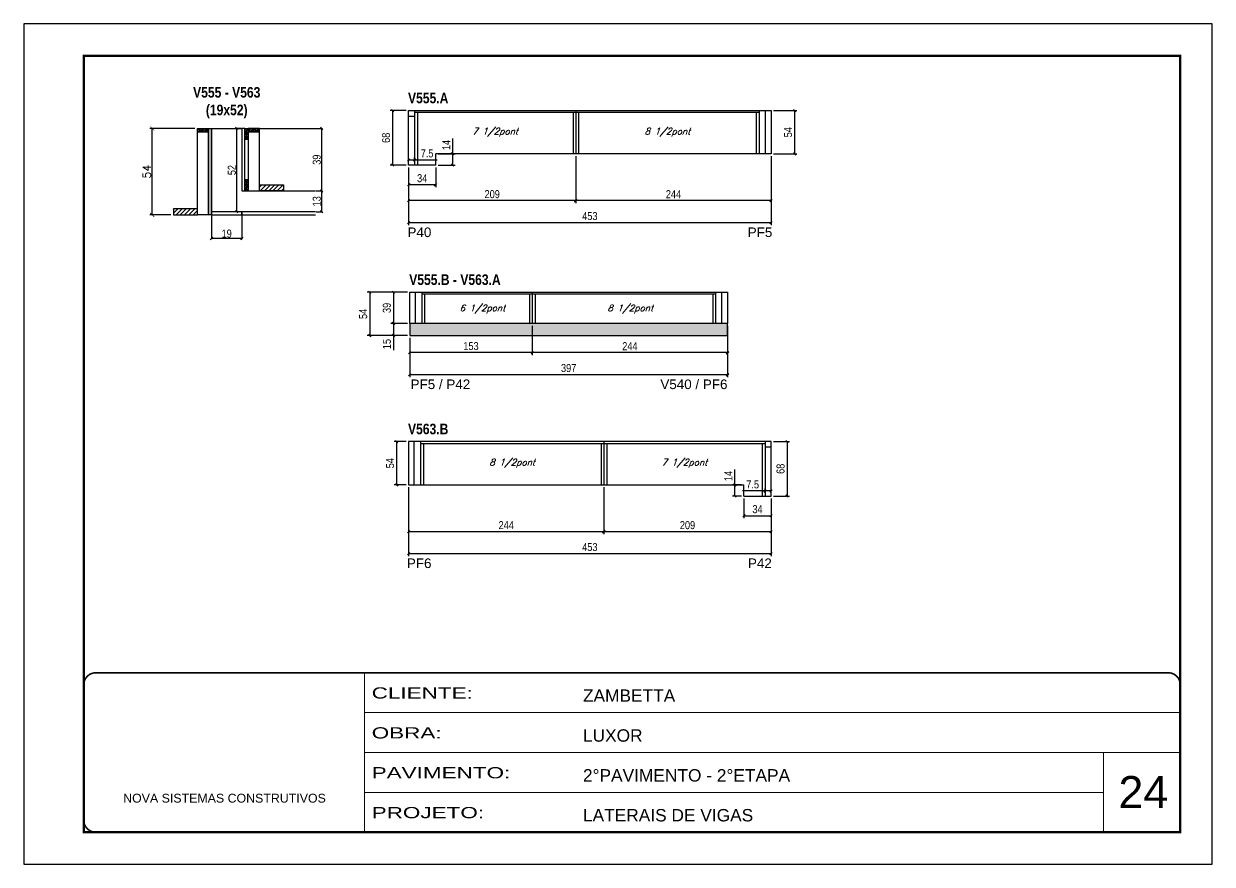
# Model space of a CAD drawing. Extents: x -15895 to 12929, y -2522 to 15173.
# Drawn here: x 8078 to 9563, y 7815 to 8865 of the extents above; entities that cross this region are included whole.
import ezdxf

# ---------------------------------------------------------------- set-up
doc = ezdxf.new("R2010")
doc.units = 0
doc.header["$PDMODE"] = 35
doc.header["$PDSIZE"] = -10
doc.linetypes.add('CONTINUO', pattern=[0])
doc.linetypes.add('DASHED', pattern=[0.75, 0.5, -0.25])
for name, color, linetype in [('5', 5, 'Continuous'), ('COTA', 241, 'Continuous'), ('NOMENCLATURA', 7, 'Continuous'), ('Painéis', 200, 'Continuous'), ('SARR_2.2x10', 60, 'Continuous'), ('SARR_2.2x7', 40, 'Continuous'), ('SARR_3.5x7', 81, 'Continuous'), ('texto', 7, 'Continuous')]:
    doc.layers.add(name, color=color, linetype=linetype)
for name, color, linetype, lineweight in [('CARIMBO', 255, 'Continuous', 9), ('CONCRETO', 251, 'Continuous', 25), ('Folhas', 255, 'Continuous', 9), ('SARRAFO DE PRESSAO', 251, 'DASHED', 9)]:
    doc.layers.add(name, color=color, linetype=linetype, lineweight=lineweight)
doc.layers.add('Laje_Perimetro', color=7, linetype='Continuous', plot=False)
doc.styles.add('ARIAL', font='arial.ttf')
doc.styles.add('COTA TECNICA', font='techl___.ttf', dxfattribs={"height": 10})
doc.styles.add('COTA TECNICA 2X', font='techl___.ttf', dxfattribs={"height": 10})
doc.styles.add('Romans', font='romans.shx')
doc.styles.get("Standard").update_dxf_attribs({"font": 'arial.ttf'})
doc.styles.add('TECNICA', font='techb___.ttf', dxfattribs={"height": 10})
doc.styles.add('Tecnologia', font='')
doc.styles.get('Tecnologia').set_extended_font_data('Forgotten Futurist')
doc.dimstyles.new('Cota Seção (2x)', dxfattribs={"dimtxt": 10, "dimasz": 5, "dimexe": 3, "dimexo": 3, "dimgap": 2, "dimtad": 3, "dimdec": 1, "dimlfac": 0.5, "dimzin": 12, "dimdsep": 46, "dimtxsty": 'Romans', "dimblk": 'ARCHTICK', "dimcen": 0, "dimclrd": 4, "dimclre": 4, "dimclrt": 1, "dimadec": 1, "dimazin": 3, "dimtfac": 1, "dimtdec": 1, "dimtmove": 0, "dimatfit": 3, "dimldrblk": 'OBLIQUE', "dimfxl": 1, "dimtolj": 1, "dimtzin": 12, "dimarcsym": 0})
doc.dimstyles.new('PAINEL', dxfattribs={"dimtxt": 10, "dimasz": 3, "dimexe": 3, "dimexo": 3, "dimgap": 3, "dimtad": 1, "dimdec": 1, "dimzin": 12, "dimdsep": 46, "dimtxsty": 'COTA TECNICA', "dimblk1": 'OBLIQUE', "dimblk2": 'OBLIQUE', "dimsah": 1, "dimcen": 0.9, "dimclrd": 4, "dimclre": 4, "dimclrt": 240, "dimadec": 1, "dimazin": 3, "dimtfac": 1, "dimtdec": 1, "dimtmove": 0, "dimatfit": 3, "dimfxl": 1, "dimtolj": 1, "dimtzin": 12, "dimarcsym": 0})
doc.dimstyles.new('SECAO', dxfattribs={"dimscale": 0.333333, "dimtxt": 5, "dimasz": 9, "dimexe": 3, "dimexo": 3, "dimgap": 3, "dimtad": 1, "dimdec": 1, "dimlfac": 0.5, "dimzin": 12, "dimdsep": 46, "dimtxsty": 'COTA TECNICA 2X', "dimblk1": 'OBLIQUE', "dimblk2": 'OBLIQUE', "dimsah": 1, "dimcen": 0.9, "dimclrd": 4, "dimclre": 4, "dimclrt": 240, "dimadec": 1, "dimazin": 3, "dimtfac": 1, "dimtdec": 1, "dimtmove": 0, "dimatfit": 3, "dimfxl": 1, "dimtolj": 1, "dimtzin": 12, "dimarcsym": 0})

# ---------------------------------------------------------------- blocks, each defined once
blk = doc.blocks.new('9999999999')
at = {"color": 30, "linetype": 'CONTINUO'}
for p, q in [((98564.6, 34230.2), (98564.6, 34429.4)), ((98564.6, 34379.6), (99584, 34379.6)), ((98564.6, 34329.8), (99488, 34329.8)), ((99584, 34329.8), (99488, 34329.8)), ((99488, 34329.8), (99488, 34230.2)), ((98564.6, 34280), (99488, 34280))]:
    blk.add_line(p, q, dxfattribs=at)
at = {"color": 30, "linetype": 'CONTINUO', "const_width": 2}
blk.add_lwpolyline([(99584, 34230.2), (99584, 34414.4, 0.414214), (99569, 34429.4), (98229, 34429.4, 0.414214), (98214, 34414.4), (98214, 34245.2, 0.414214), (98229, 34230.2), (99584, 34230.2)], format="xyb", dxfattribs=at)
at = {"layer": 'Folhas'}
blk.add_lwpolyline([(98139, 34190.2), (99624, 34190.2), (99624, 35240.2), (98139, 35240.2)], close=True, dxfattribs=at)
at = {"layer": 'Folhas', "color": 30, "const_width": 3}
blk.add_lwpolyline([(98214, 34230.2), (99584, 34230.2), (99584, 35200.2), (98214, 35200.2)], close=True, dxfattribs=at)
at = {"color": 7, "linetype": 'Continuous', "ltscale": 5, "style": 'ARIAL'}
for s, height, p in [('ZAMBETTA', 15.48, (98837.7, 34393.1)), ('LUXOR', 15.48, (98837.7, 34343.3)), ('2°PAVIMENTO - 2°ETAPA', 15.483, (98837.7, 34293.5)), ('NOVA SISTEMAS CONSTRUTIVOS', 11.059, (98263.2, 34267.2)), ('LATERAIS DE VIGAS', 15.483, (98837.7, 34243.7))]:
    blk.add_text(s, height=height, dxfattribs=at).set_placement(p)
at = {"layer": 'Folhas', "color": 7, "style": 'Tecnologia', "width": 1.5}
for s, p in [('CLIENTE:', (98573.7, 34397.2)), ('OBRA:', (98573.7, 34347.3)), ('PAVIMENTO:', (98573.7, 34297.5)), ('PROJETO:', (98573.7, 34247.7))]:
    blk.add_text(s, height=14, dxfattribs=at).set_placement(p)
blk = doc.blocks.new('_Oblique')
at = {"color": 0, "linetype": 'ByBlock', "lineweight": -2}
blk.add_line((-0.5, -0.5), (0.5, 0.5), dxfattribs=at)
blk = doc.blocks.new('*D1185')
at = {"layer": 'COTA', "color": 4, "lineweight": -2, "transparency": 16777216}
for p, q in [((8312.4, 8625.2), (8312.4, 8595.7)), ((8350.4, 8625.2), (8350.4, 8595.7)), ((8350.4, 8596.7), (8312.4, 8596.7))]:
    blk.add_line(p, q, dxfattribs=at)
at = {"layer": 'Defpoints', "color": 0, "transparency": 16777216}
for p in [(8312.4, 8626.2), (8350.4, 8626.2), (8312.4, 8596.7)]:
    blk.add_point(p, dxfattribs=at)
at = {"layer": 'COTA', "color": 4, "lineweight": -2, "transparency": 16777216, "xscale": 3, "yscale": 3, "zscale": 3, "rotation": 180}
blk.add_blockref('_Oblique', (8312.4, 8596.7), dxfattribs=at)
at = {"layer": 'COTA', "color": 4, "lineweight": -2, "transparency": 16777216, "xscale": 3, "yscale": 3, "zscale": 3}
blk.add_blockref('_Oblique', (8350.4, 8596.7), dxfattribs=at)
at = {"layer": 'COTA', "color": 240, "transparency": 16777216, "insert": (8331.4, 8602.8), "char_height": 10, "attachment_point": 5, "style": 'COTA TECNICA 2X'}
blk.add_mtext('\\A1;19', dxfattribs=at)
blk = doc.blocks.new('*D1186')
at = {"layer": 'COTA', "color": 4, "lineweight": -2, "transparency": 16777216}
for p, q in [((8349.4, 8734.2), (8343, 8734.2)), ((8344, 8630.2), (8344, 8734.2)), ((8349.4, 8630.2), (8343, 8630.2))]:
    blk.add_line(p, q, dxfattribs=at)
at = {"layer": 'Defpoints', "color": 0, "transparency": 16777216}
for p in [(8344, 8734.2), (8350.4, 8734.2), (8350.4, 8630.2)]:
    blk.add_point(p, dxfattribs=at)
at = {"layer": 'COTA', "color": 4, "lineweight": -2, "transparency": 16777216, "xscale": 3, "yscale": 3, "zscale": 3}
for p, rotation in [((8344, 8734.2), 90), ((8344, 8630.2), 270)]:
    blk.add_blockref('_Oblique', p, dxfattribs=dict(at, rotation=rotation))
at = {"layer": 'COTA', "color": 240, "transparency": 16777216, "insert": (8337.9, 8682.2), "char_height": 10, "attachment_point": 5, "rotation": 90, "style": 'COTA TECNICA 2X'}
blk.add_mtext('\\A1;52', dxfattribs=at)
blk = doc.blocks.new('*D1183')
at = {"layer": 'COTA', "color": 4, "lineweight": -2, "transparency": 16777216}
for p, q in [((8443.4, 8656.2), (8451.2, 8656.2)), ((8450.2, 8630.2), (8450.2, 8656.2)), ((8443.4, 8630.2), (8451.2, 8630.2))]:
    blk.add_line(p, q, dxfattribs=at)
at = {"layer": 'Defpoints', "color": 0, "transparency": 16777216}
for p in [(8442.4, 8656.2), (8450.2, 8656.2), (8442.4, 8630.2)]:
    blk.add_point(p, dxfattribs=at)
at = {"layer": 'COTA', "color": 4, "lineweight": -2, "transparency": 16777216, "xscale": 3, "yscale": 3, "zscale": 3}
for p, rotation in [((8450.2, 8656.2), 90), ((8450.2, 8630.2), 270)]:
    blk.add_blockref('_Oblique', p, dxfattribs=dict(at, rotation=rotation))
at = {"layer": 'COTA', "color": 240, "transparency": 16777216, "insert": (8444, 8643.2), "char_height": 10, "attachment_point": 5, "rotation": 90, "style": 'COTA TECNICA 2X'}
blk.add_mtext('\\A1;13', dxfattribs=at)
blk = doc.blocks.new('*D1184')
at = {"layer": 'COTA', "color": 4, "lineweight": -2, "transparency": 16777216}
for p, q in [((8369, 8734.2), (8451.2, 8734.2)), ((8450.2, 8656.2), (8450.2, 8734.2)), ((8443.4, 8656.2), (8451.2, 8656.2))]:
    blk.add_line(p, q, dxfattribs=at)
at = {"layer": 'Defpoints', "color": 0, "transparency": 16777216}
for p in [(8368, 8734.2), (8450.2, 8734.2), (8442.4, 8656.2)]:
    blk.add_point(p, dxfattribs=at)
at = {"layer": 'COTA', "color": 4, "lineweight": -2, "transparency": 16777216, "xscale": 3, "yscale": 3, "zscale": 3}
for p, rotation in [((8450.2, 8734.2), 90), ((8450.2, 8656.2), 270)]:
    blk.add_blockref('_Oblique', p, dxfattribs=dict(at, rotation=rotation))
at = {"layer": 'COTA', "color": 240, "transparency": 16777216, "insert": (8444, 8695.2), "char_height": 10, "attachment_point": 5, "rotation": 90, "style": 'COTA TECNICA 2X'}
blk.add_mtext('\\A1;39', dxfattribs=at)
blk = doc.blocks.new('_ArchTick')
at = {"color": 0, "linetype": 'ByBlock', "const_width": 0.15}
blk.add_lwpolyline([(-0.5, -0.5), (0.5, 0.5)], dxfattribs=at)
blk = doc.blocks.new('*D1187')
at = {"layer": 'COTA', "color": 4, "lineweight": -2, "transparency": 16777216}
for p, q in [((8291.8, 8734.2), (8235.5, 8734.2)), ((8238.5, 8626.2), (8238.5, 8734.2)), ((8261.8, 8626.2), (8235.5, 8626.2))]:
    blk.add_line(p, q, dxfattribs=at)
at = {"layer": 'Defpoints', "color": 0, "transparency": 16777216}
for p in [(8238.5, 8734.2), (8294.8, 8734.2), (8264.8, 8626.2)]:
    blk.add_point(p, dxfattribs=at)
at = {"layer": 'COTA', "color": 4, "lineweight": -2, "transparency": 16777216, "xscale": 5, "yscale": 5, "zscale": 5}
for p, rotation in [((8238.5, 8734.2), 90), ((8238.5, 8626.2), 270)]:
    blk.add_blockref('_ArchTick', p, dxfattribs=dict(at, rotation=rotation))
at = {"layer": 'COTA', "color": 1, "transparency": 16777216, "insert": (8231.5, 8680.2), "char_height": 10, "attachment_point": 5, "rotation": 90, "style": 'Romans'}
blk.add_mtext('\\A1;54', dxfattribs=at)
blk = doc.blocks.new('*D1189')
at = {"layer": 'COTA', "color": 4, "lineweight": -2, "transparency": 16777216}
for p, q in [((9011.7, 8699.5), (9011.7, 8613.5)), ((8558.7, 8685.5), (8558.7, 8613.5)), ((9011.7, 8616.5), (8558.7, 8616.5))]:
    blk.add_line(p, q, dxfattribs=at)
at = {"layer": 'Defpoints', "color": 0, "transparency": 16777216}
for p in [(9011.7, 8702.5), (8558.7, 8688.5), (8558.7, 8616.5)]:
    blk.add_point(p, dxfattribs=at)
at = {"layer": 'COTA', "color": 4, "lineweight": -2, "transparency": 16777216, "xscale": 3, "yscale": 3, "zscale": 3, "rotation": 180}
blk.add_blockref('_Oblique', (8558.7, 8616.5), dxfattribs=at)
at = {"layer": 'COTA', "color": 4, "lineweight": -2, "transparency": 16777216, "xscale": 3, "yscale": 3, "zscale": 3}
blk.add_blockref('_Oblique', (9011.7, 8616.5), dxfattribs=at)
at = {"layer": 'COTA', "color": 240, "transparency": 16777216, "insert": (8785.2, 8624.7), "char_height": 10, "attachment_point": 5, "style": 'COTA TECNICA'}
blk.add_mtext('\\A1;453', dxfattribs=at)
blk = doc.blocks.new('*D1190')
at = {"layer": 'COTA', "color": 4, "lineweight": -2, "transparency": 16777216}
for p, q in [((8767.7, 8699.5), (8767.7, 8641)), ((9011.7, 8699.5), (9011.7, 8641)), ((9011.7, 8644), (8767.7, 8644))]:
    blk.add_line(p, q, dxfattribs=at)
at = {"layer": 'Defpoints', "color": 0, "transparency": 16777216}
for p in [(8767.7, 8702.5), (9011.7, 8702.5), (8767.7, 8644)]:
    blk.add_point(p, dxfattribs=at)
at = {"layer": 'COTA', "color": 4, "lineweight": -2, "transparency": 16777216, "xscale": 3, "yscale": 3, "zscale": 3, "rotation": 180}
blk.add_blockref('_Oblique', (8767.7, 8644), dxfattribs=at)
at = {"layer": 'COTA', "color": 4, "lineweight": -2, "transparency": 16777216, "xscale": 3, "yscale": 3, "zscale": 3}
blk.add_blockref('_Oblique', (9011.7, 8644), dxfattribs=at)
at = {"layer": 'COTA', "color": 240, "transparency": 16777216, "insert": (8889.7, 8652.1), "char_height": 10, "attachment_point": 5, "style": 'COTA TECNICA'}
blk.add_mtext('\\A1;244', dxfattribs=at)
blk = doc.blocks.new('*D1191')
at = {"layer": 'COTA', "color": 4, "lineweight": -2, "transparency": 16777216}
for p, q in [((8767.7, 8699.5), (8767.7, 8641)), ((8558.7, 8685.5), (8558.7, 8641)), ((8767.7, 8644), (8558.7, 8644))]:
    blk.add_line(p, q, dxfattribs=at)
at = {"layer": 'Defpoints', "color": 0, "transparency": 16777216}
for p in [(8767.7, 8702.5), (8558.7, 8688.5), (8558.7, 8644)]:
    blk.add_point(p, dxfattribs=at)
at = {"layer": 'COTA', "color": 4, "lineweight": -2, "transparency": 16777216, "xscale": 3, "yscale": 3, "zscale": 3, "rotation": 180}
blk.add_blockref('_Oblique', (8558.7, 8644), dxfattribs=at)
at = {"layer": 'COTA', "color": 4, "lineweight": -2, "transparency": 16777216, "xscale": 3, "yscale": 3, "zscale": 3}
blk.add_blockref('_Oblique', (8767.7, 8644), dxfattribs=at)
at = {"layer": 'COTA', "color": 240, "transparency": 16777216, "insert": (8663.2, 8652.1), "char_height": 10, "attachment_point": 5, "style": 'COTA TECNICA'}
blk.add_mtext('\\A1;209', dxfattribs=at)
blk = doc.blocks.new('*D1188')
at = {"layer": 'COTA', "color": 4, "lineweight": -2, "transparency": 16777216}
for p, q in [((8558.7, 8693.1), (8558.7, 8697.9)), ((8558.7, 8694.9), (8566.2, 8694.9)), ((8566.2, 8693.1), (8566.2, 8697.9)), ((8566.2, 8694.9), (8594.4, 8694.9))]:
    blk.add_line(p, q, dxfattribs=at)
at = {"layer": 'Defpoints', "color": 0, "transparency": 16777216}
for p in [(8558.7, 8690.1), (8566.2, 8694.9), (8566.2, 8690.1)]:
    blk.add_point(p, dxfattribs=at)
at = {"layer": 'COTA', "color": 4, "lineweight": -2, "transparency": 16777216, "xscale": 3, "yscale": 3, "zscale": 3, "rotation": 180}
blk.add_blockref('_Oblique', (8558.7, 8694.9), dxfattribs=at)
at = {"layer": 'COTA', "color": 4, "lineweight": -2, "transparency": 16777216, "xscale": 3, "yscale": 3, "zscale": 3}
blk.add_blockref('_Oblique', (8566.2, 8694.9), dxfattribs=at)
at = {"layer": 'COTA', "color": 240, "transparency": 16777216, "insert": (8581.8, 8703), "char_height": 10, "attachment_point": 5, "style": 'COTA TECNICA'}
blk.add_mtext('\\A1;7.5', dxfattribs=at)
blk = doc.blocks.new('*D1192')
at = {"layer": 'COTA', "color": 4, "lineweight": -2, "transparency": 16777216}
for p, q in [((8555.7, 8756.5), (8535.8, 8756.5)), ((8538.8, 8756.5), (8538.8, 8688.5)), ((8555.7, 8688.5), (8535.8, 8688.5))]:
    blk.add_line(p, q, dxfattribs=at)
at = {"layer": 'Defpoints', "color": 0, "transparency": 16777216}
for p in [(8558.7, 8756.5), (8538.8, 8688.5), (8558.7, 8688.5)]:
    blk.add_point(p, dxfattribs=at)
at = {"layer": 'COTA', "color": 4, "lineweight": -2, "transparency": 16777216, "xscale": 3, "yscale": 3, "zscale": 3}
for p, rotation in [((8538.8, 8756.5), 90), ((8538.8, 8688.5), 270)]:
    blk.add_blockref('_Oblique', p, dxfattribs=dict(at, rotation=rotation))
at = {"layer": 'COTA', "color": 240, "transparency": 16777216, "insert": (8530.6, 8722.5), "char_height": 10, "attachment_point": 5, "rotation": 90, "style": 'COTA TECNICA'}
blk.add_mtext('\\A1;68', dxfattribs=at)
blk = doc.blocks.new('*D1193')
at = {"layer": 'COTA', "color": 4, "lineweight": -2, "transparency": 16777216}
for p, q in [((8558.7, 8685.5), (8558.7, 8660.8)), ((8592.7, 8685.5), (8592.7, 8660.8)), ((8592.7, 8663.8), (8558.7, 8663.8))]:
    blk.add_line(p, q, dxfattribs=at)
at = {"layer": 'Defpoints', "color": 0, "transparency": 16777216}
for p in [(8558.7, 8688.5), (8592.7, 8688.5), (8558.7, 8663.8)]:
    blk.add_point(p, dxfattribs=at)
at = {"layer": 'COTA', "color": 4, "lineweight": -2, "transparency": 16777216, "xscale": 3, "yscale": 3, "zscale": 3, "rotation": 180}
blk.add_blockref('_Oblique', (8558.7, 8663.8), dxfattribs=at)
at = {"layer": 'COTA', "color": 4, "lineweight": -2, "transparency": 16777216, "xscale": 3, "yscale": 3, "zscale": 3}
blk.add_blockref('_Oblique', (8592.7, 8663.8), dxfattribs=at)
at = {"layer": 'COTA', "color": 240, "transparency": 16777216, "insert": (8575.7, 8672), "char_height": 10, "attachment_point": 5, "style": 'COTA TECNICA'}
blk.add_mtext('\\A1;34', dxfattribs=at)
blk = doc.blocks.new('*D1194')
at = {"layer": 'COTA', "color": 4, "lineweight": -2, "transparency": 16777216}
for p, q in [((8957.2, 8487.5), (8957.2, 8423.6)), ((8560.2, 8472.5), (8560.2, 8423.6)), ((8957.2, 8426.6), (8560.2, 8426.6))]:
    blk.add_line(p, q, dxfattribs=at)
at = {"layer": 'Defpoints', "color": 0, "transparency": 16777216}
for p in [(8957.2, 8490.5), (8560.2, 8475.5), (8560.2, 8426.6)]:
    blk.add_point(p, dxfattribs=at)
at = {"layer": 'COTA', "color": 4, "lineweight": -2, "transparency": 16777216, "xscale": 3, "yscale": 3, "zscale": 3, "rotation": 180}
blk.add_blockref('_Oblique', (8560.2, 8426.6), dxfattribs=at)
at = {"layer": 'COTA', "color": 4, "lineweight": -2, "transparency": 16777216, "xscale": 3, "yscale": 3, "zscale": 3}
blk.add_blockref('_Oblique', (8957.2, 8426.6), dxfattribs=at)
at = {"layer": 'COTA', "color": 240, "transparency": 16777216, "insert": (8758.7, 8434.8), "char_height": 10, "attachment_point": 5, "style": 'COTA TECNICA'}
blk.add_mtext('\\A1;397', dxfattribs=at)
blk = doc.blocks.new('*D1195')
at = {"layer": 'COTA', "color": 4, "lineweight": -2, "transparency": 16777216}
for p, q in [((8713.2, 8487.5), (8713.2, 8451.1)), ((8957.2, 8487.5), (8957.2, 8451.1)), ((8957.2, 8454.1), (8713.2, 8454.1))]:
    blk.add_line(p, q, dxfattribs=at)
at = {"layer": 'Defpoints', "color": 0, "transparency": 16777216}
for p in [(8713.2, 8490.5), (8957.2, 8490.5), (8713.2, 8454.1)]:
    blk.add_point(p, dxfattribs=at)
at = {"layer": 'COTA', "color": 4, "lineweight": -2, "transparency": 16777216, "xscale": 3, "yscale": 3, "zscale": 3, "rotation": 180}
blk.add_blockref('_Oblique', (8713.2, 8454.1), dxfattribs=at)
at = {"layer": 'COTA', "color": 4, "lineweight": -2, "transparency": 16777216, "xscale": 3, "yscale": 3, "zscale": 3}
blk.add_blockref('_Oblique', (8957.2, 8454.1), dxfattribs=at)
at = {"layer": 'COTA', "color": 240, "transparency": 16777216, "insert": (8835.2, 8462.2), "char_height": 10, "attachment_point": 5, "style": 'COTA TECNICA'}
blk.add_mtext('\\A1;244', dxfattribs=at)
blk = doc.blocks.new('*D1196')
at = {"layer": 'COTA', "color": 4, "lineweight": -2, "transparency": 16777216}
for p, q in [((8713.2, 8487.5), (8713.2, 8451.1)), ((8560.2, 8472.5), (8560.2, 8451.1)), ((8713.2, 8454.1), (8560.2, 8454.1))]:
    blk.add_line(p, q, dxfattribs=at)
at = {"layer": 'Defpoints', "color": 0, "transparency": 16777216}
for p in [(8713.2, 8490.5), (8560.2, 8475.5), (8560.2, 8454.1)]:
    blk.add_point(p, dxfattribs=at)
at = {"layer": 'COTA', "color": 4, "lineweight": -2, "transparency": 16777216, "xscale": 3, "yscale": 3, "zscale": 3, "rotation": 180}
blk.add_blockref('_Oblique', (8560.2, 8454.1), dxfattribs=at)
at = {"layer": 'COTA', "color": 4, "lineweight": -2, "transparency": 16777216, "xscale": 3, "yscale": 3, "zscale": 3}
blk.add_blockref('_Oblique', (8713.2, 8454.1), dxfattribs=at)
at = {"layer": 'COTA', "color": 240, "transparency": 16777216, "insert": (8636.7, 8462.3), "char_height": 10, "attachment_point": 5, "style": 'COTA TECNICA'}
blk.add_mtext('\\A1;153', dxfattribs=at)
blk = doc.blocks.new('*D1197')
at = {"layer": 'COTA', "color": 4, "lineweight": -2, "transparency": 16777216}
for p, q in [((8557.2, 8529.5), (8536.7, 8529.5)), ((8539.7, 8529.5), (8539.7, 8490.5)), ((8557.2, 8490.5), (8536.7, 8490.5))]:
    blk.add_line(p, q, dxfattribs=at)
at = {"layer": 'Defpoints', "color": 0, "transparency": 16777216}
for p in [(8560.2, 8529.5), (8539.7, 8490.5), (8560.2, 8490.5)]:
    blk.add_point(p, dxfattribs=at)
at = {"layer": 'COTA', "color": 4, "lineweight": -2, "transparency": 16777216, "xscale": 3, "yscale": 3, "zscale": 3}
for p, rotation in [((8539.7, 8529.5), 90), ((8539.7, 8490.5), 270)]:
    blk.add_blockref('_Oblique', p, dxfattribs=dict(at, rotation=rotation))
at = {"layer": 'COTA', "color": 240, "transparency": 16777216, "insert": (8531.5, 8510), "char_height": 10, "attachment_point": 5, "rotation": 90, "style": 'COTA TECNICA'}
blk.add_mtext('\\A1;39', dxfattribs=at)
blk = doc.blocks.new('*D1198')
at = {"layer": 'COTA', "color": 4, "lineweight": -2, "transparency": 16777216}
for p, q in [((8557.2, 8490.5), (8536.7, 8490.5)), ((8539.7, 8490.5), (8539.7, 8475.5)), ((8557.2, 8475.5), (8536.7, 8475.5)), ((8539.7, 8475.5), (8539.7, 8457.1))]:
    blk.add_line(p, q, dxfattribs=at)
at = {"layer": 'Defpoints', "color": 0, "transparency": 16777216}
for p in [(8560.2, 8490.5), (8539.7, 8475.5), (8560.2, 8475.5)]:
    blk.add_point(p, dxfattribs=at)
at = {"layer": 'COTA', "color": 4, "lineweight": -2, "transparency": 16777216, "xscale": 3, "yscale": 3, "zscale": 3}
for p, rotation in [((8539.7, 8490.5), 90), ((8539.7, 8475.5), 270)]:
    blk.add_blockref('_Oblique', p, dxfattribs=dict(at, rotation=rotation))
at = {"layer": 'COTA', "color": 240, "transparency": 16777216, "insert": (8531.6, 8464.8), "char_height": 10, "attachment_point": 5, "rotation": 90, "style": 'COTA TECNICA'}
blk.add_mtext('\\A1;15', dxfattribs=at)
blk = doc.blocks.new('*D1199')
at = {"layer": 'COTA', "color": 4, "lineweight": -2, "transparency": 16777216}
for p, q in [((8557.2, 8529.5), (8507.1, 8529.5)), ((8510.1, 8529.5), (8510.1, 8475.5)), ((8554.2, 8475.5), (8507.1, 8475.5))]:
    blk.add_line(p, q, dxfattribs=at)
at = {"layer": 'Defpoints', "color": 0, "transparency": 16777216}
for p in [(8560.2, 8529.5), (8510.1, 8475.5), (8557.2, 8475.5)]:
    blk.add_point(p, dxfattribs=at)
at = {"layer": 'COTA', "color": 4, "lineweight": -2, "transparency": 16777216, "xscale": 3, "yscale": 3, "zscale": 3}
for p, rotation in [((8510.1, 8529.5), 90), ((8510.1, 8475.5), 270)]:
    blk.add_blockref('_Oblique', p, dxfattribs=dict(at, rotation=rotation))
at = {"layer": 'COTA', "color": 240, "transparency": 16777216, "insert": (8502, 8502.5), "char_height": 10, "attachment_point": 5, "rotation": 90, "style": 'COTA TECNICA'}
blk.add_mtext('\\A1;54', dxfattribs=at)
blk = doc.blocks.new('*D1203')
at = {"layer": 'COTA', "color": 4, "lineweight": -2, "transparency": 16777216}
for p, q in [((8558.7, 8286), (8558.7, 8200)), ((9011.7, 8272), (9011.7, 8200)), ((8558.7, 8203), (9011.7, 8203))]:
    blk.add_line(p, q, dxfattribs=at)
at = {"layer": 'Defpoints', "color": 0, "transparency": 16777216}
for p in [(8558.7, 8289), (9011.7, 8275), (9011.7, 8203)]:
    blk.add_point(p, dxfattribs=at)
at = {"layer": 'COTA', "color": 4, "lineweight": -2, "transparency": 16777216, "xscale": 3, "yscale": 3, "zscale": 3, "rotation": 180}
blk.add_blockref('_Oblique', (8558.7, 8203), dxfattribs=at)
at = {"layer": 'COTA', "color": 4, "lineweight": -2, "transparency": 16777216, "xscale": 3, "yscale": 3, "zscale": 3}
blk.add_blockref('_Oblique', (9011.7, 8203), dxfattribs=at)
at = {"layer": 'COTA', "color": 240, "transparency": 16777216, "insert": (8785.2, 8211.2), "char_height": 10, "attachment_point": 5, "style": 'COTA TECNICA'}
blk.add_mtext('\\A1;453', dxfattribs=at)
blk = doc.blocks.new('*D1204')
at = {"layer": 'COTA', "color": 4, "lineweight": -2, "transparency": 16777216}
for p, q in [((8558.7, 8286), (8558.7, 8227.5)), ((8802.7, 8286), (8802.7, 8227.5)), ((8558.7, 8230.5), (8802.7, 8230.5))]:
    blk.add_line(p, q, dxfattribs=at)
at = {"layer": 'Defpoints', "color": 0, "transparency": 16777216}
for p in [(8558.7, 8289), (8802.7, 8289), (8802.7, 8230.5)]:
    blk.add_point(p, dxfattribs=at)
at = {"layer": 'COTA', "color": 4, "lineweight": -2, "transparency": 16777216, "xscale": 3, "yscale": 3, "zscale": 3, "rotation": 180}
blk.add_blockref('_Oblique', (8558.7, 8230.5), dxfattribs=at)
at = {"layer": 'COTA', "color": 4, "lineweight": -2, "transparency": 16777216, "xscale": 3, "yscale": 3, "zscale": 3}
blk.add_blockref('_Oblique', (8802.7, 8230.5), dxfattribs=at)
at = {"layer": 'COTA', "color": 240, "transparency": 16777216, "insert": (8680.7, 8238.6), "char_height": 10, "attachment_point": 5, "style": 'COTA TECNICA'}
blk.add_mtext('\\A1;244', dxfattribs=at)
blk = doc.blocks.new('*D1205')
at = {"layer": 'COTA', "color": 4, "lineweight": -2, "transparency": 16777216}
for p, q in [((8802.7, 8286), (8802.7, 8227.5)), ((9011.7, 8272), (9011.7, 8227.5)), ((8802.7, 8230.5), (9011.7, 8230.5))]:
    blk.add_line(p, q, dxfattribs=at)
at = {"layer": 'Defpoints', "color": 0, "transparency": 16777216}
for p in [(8802.7, 8289), (9011.7, 8275), (9011.7, 8230.5)]:
    blk.add_point(p, dxfattribs=at)
at = {"layer": 'COTA', "color": 4, "lineweight": -2, "transparency": 16777216, "xscale": 3, "yscale": 3, "zscale": 3, "rotation": 180}
blk.add_blockref('_Oblique', (8802.7, 8230.5), dxfattribs=at)
at = {"layer": 'COTA', "color": 4, "lineweight": -2, "transparency": 16777216, "xscale": 3, "yscale": 3, "zscale": 3}
blk.add_blockref('_Oblique', (9011.7, 8230.5), dxfattribs=at)
at = {"layer": 'COTA', "color": 240, "transparency": 16777216, "insert": (8907.2, 8238.6), "char_height": 10, "attachment_point": 5, "style": 'COTA TECNICA'}
blk.add_mtext('\\A1;209', dxfattribs=at)
blk = doc.blocks.new('*D1200')
at = {"layer": 'COTA', "color": 4, "lineweight": -2, "transparency": 16777216}
for p, q in [((9004.2, 8281.4), (8976.1, 8281.4)), ((9004.2, 8279.6), (9004.2, 8284.4)), ((9011.7, 8281.4), (9004.2, 8281.4)), ((9011.7, 8279.6), (9011.7, 8284.4))]:
    blk.add_line(p, q, dxfattribs=at)
at = {"layer": 'Defpoints', "color": 0, "transparency": 16777216}
for p in [(9004.2, 8281.4), (9004.2, 8276.6), (9011.7, 8276.6)]:
    blk.add_point(p, dxfattribs=at)
at = {"layer": 'COTA', "color": 4, "lineweight": -2, "transparency": 16777216, "xscale": 3, "yscale": 3, "zscale": 3, "rotation": 180}
blk.add_blockref('_Oblique', (9004.2, 8281.4), dxfattribs=at)
at = {"layer": 'COTA', "color": 4, "lineweight": -2, "transparency": 16777216, "xscale": 3, "yscale": 3, "zscale": 3}
blk.add_blockref('_Oblique', (9011.7, 8281.4), dxfattribs=at)
at = {"layer": 'COTA', "color": 240, "transparency": 16777216, "insert": (8988.6, 8289.5), "char_height": 10, "attachment_point": 5, "style": 'COTA TECNICA'}
blk.add_mtext('\\A1;7.5', dxfattribs=at)
blk = doc.blocks.new('*D1202')
at = {"layer": 'COTA', "color": 4, "lineweight": -2, "transparency": 16777216}
for p, q in [((9014.7, 8343), (9034.7, 8343)), ((9031.7, 8343), (9031.7, 8275)), ((9014.7, 8275), (9034.7, 8275))]:
    blk.add_line(p, q, dxfattribs=at)
at = {"layer": 'Defpoints', "color": 0, "transparency": 16777216}
for p in [(9011.7, 8343), (9011.7, 8275), (9031.7, 8275)]:
    blk.add_point(p, dxfattribs=at)
at = {"layer": 'COTA', "color": 4, "lineweight": -2, "transparency": 16777216, "xscale": 3, "yscale": 3, "zscale": 3}
for p, rotation in [((9031.7, 8343), 90), ((9031.7, 8275), 270)]:
    blk.add_blockref('_Oblique', p, dxfattribs=dict(at, rotation=rotation))
at = {"layer": 'COTA', "color": 240, "transparency": 16777216, "insert": (9023.5, 8309), "char_height": 10, "attachment_point": 5, "rotation": 90, "style": 'COTA TECNICA'}
blk.add_mtext('\\A1;68', dxfattribs=at)
blk = doc.blocks.new('*D1201')
at = {"layer": 'COTA', "color": 4, "lineweight": -2, "transparency": 16777216}
for p, q in [((8977.7, 8272), (8977.7, 8247.3)), ((9011.7, 8272), (9011.7, 8247.3)), ((8977.7, 8250.3), (9011.7, 8250.3))]:
    blk.add_line(p, q, dxfattribs=at)
at = {"layer": 'Defpoints', "color": 0, "transparency": 16777216}
for p in [(8977.7, 8275), (9011.7, 8275), (9011.7, 8250.3)]:
    blk.add_point(p, dxfattribs=at)
at = {"layer": 'COTA', "color": 4, "lineweight": -2, "transparency": 16777216, "xscale": 3, "yscale": 3, "zscale": 3, "rotation": 180}
blk.add_blockref('_Oblique', (8977.7, 8250.3), dxfattribs=at)
at = {"layer": 'COTA', "color": 4, "lineweight": -2, "transparency": 16777216, "xscale": 3, "yscale": 3, "zscale": 3}
blk.add_blockref('_Oblique', (9011.7, 8250.3), dxfattribs=at)
at = {"layer": 'COTA', "color": 240, "transparency": 16777216, "insert": (8994.7, 8258.5), "char_height": 10, "attachment_point": 5, "style": 'COTA TECNICA'}
blk.add_mtext('\\A1;34', dxfattribs=at)
blk = doc.blocks.new('*D1206')
at = {"layer": 'COTA', "color": 4, "lineweight": -2, "transparency": 16777216}
for p, q in [((9014.7, 8756.5), (9044, 8756.5)), ((9041, 8756.5), (9041, 8702.5)), ((9014.7, 8702.5), (9044, 8702.5))]:
    blk.add_line(p, q, dxfattribs=at)
at = {"layer": 'Defpoints', "color": 0, "transparency": 16777216}
for p in [(9011.7, 8756.5), (9011.7, 8702.5), (9041, 8702.5)]:
    blk.add_point(p, dxfattribs=at)
at = {"layer": 'COTA', "color": 4, "lineweight": -2, "transparency": 16777216, "xscale": 3, "yscale": 3, "zscale": 3}
for p, rotation in [((9041, 8756.5), 90), ((9041, 8702.5), 270)]:
    blk.add_blockref('_Oblique', p, dxfattribs=dict(at, rotation=rotation))
at = {"layer": 'COTA', "color": 240, "transparency": 16777216, "insert": (9032.9, 8729.5), "char_height": 10, "attachment_point": 5, "rotation": 90, "style": 'COTA TECNICA'}
blk.add_mtext('\\A1;54', dxfattribs=at)
blk = doc.blocks.new('*D1207')
at = {"layer": 'COTA', "color": 4, "lineweight": -2, "transparency": 16777216}
for p, q in [((8613.9, 8702.5), (8613.9, 8721.6)), ((8595.7, 8702.5), (8616.9, 8702.5)), ((8613.9, 8688.5), (8613.9, 8702.5)), ((8595.7, 8688.5), (8616.9, 8688.5))]:
    blk.add_line(p, q, dxfattribs=at)
at = {"layer": 'Defpoints', "color": 0, "transparency": 16777216}
for p in [(8592.7, 8702.5), (8613.9, 8702.5), (8592.7, 8688.5)]:
    blk.add_point(p, dxfattribs=at)
at = {"layer": 'COTA', "color": 4, "lineweight": -2, "transparency": 16777216, "xscale": 3, "yscale": 3, "zscale": 3}
for p, rotation in [((8613.9, 8702.5), 90), ((8613.9, 8688.5), 270)]:
    blk.add_blockref('_Oblique', p, dxfattribs=dict(at, rotation=rotation))
at = {"layer": 'COTA', "color": 240, "transparency": 16777216, "insert": (8605.9, 8713.5), "char_height": 10, "attachment_point": 5, "rotation": 90, "style": 'COTA TECNICA'}
blk.add_mtext('\\A1;14', dxfattribs=at)
blk = doc.blocks.new('*D1208')
at = {"layer": 'COTA', "color": 4, "lineweight": -2, "transparency": 16777216}
for p, q in [((8555.7, 8343), (8540.7, 8343)), ((8543.7, 8343), (8543.7, 8289)), ((8555.7, 8289), (8540.7, 8289))]:
    blk.add_line(p, q, dxfattribs=at)
at = {"layer": 'Defpoints', "color": 0, "transparency": 16777216}
for p in [(8558.7, 8343), (8543.7, 8289), (8558.7, 8289)]:
    blk.add_point(p, dxfattribs=at)
at = {"layer": 'COTA', "color": 4, "lineweight": -2, "transparency": 16777216, "xscale": 3, "yscale": 3, "zscale": 3}
for p, rotation in [((8543.7, 8343), 90), ((8543.7, 8289), 270)]:
    blk.add_blockref('_Oblique', p, dxfattribs=dict(at, rotation=rotation))
at = {"layer": 'COTA', "color": 240, "transparency": 16777216, "insert": (8535.6, 8316), "char_height": 10, "attachment_point": 5, "rotation": 90, "style": 'COTA TECNICA'}
blk.add_mtext('\\A1;54', dxfattribs=at)
blk = doc.blocks.new('*D1209')
at = {"layer": 'COTA', "color": 4, "lineweight": -2, "transparency": 16777216}
for p, q in [((8966.4, 8289), (8966.4, 8308.1)), ((8974.7, 8289), (8963.4, 8289)), ((8966.4, 8275), (8966.4, 8289)), ((8974.7, 8275), (8963.4, 8275))]:
    blk.add_line(p, q, dxfattribs=at)
at = {"layer": 'Defpoints', "color": 0, "transparency": 16777216}
for p in [(8966.4, 8289), (8977.7, 8289), (8977.7, 8275)]:
    blk.add_point(p, dxfattribs=at)
at = {"layer": 'COTA', "color": 4, "lineweight": -2, "transparency": 16777216, "xscale": 3, "yscale": 3, "zscale": 3}
for p, rotation in [((8966.4, 8289), 90), ((8966.4, 8275), 270)]:
    blk.add_blockref('_Oblique', p, dxfattribs=dict(at, rotation=rotation))
at = {"layer": 'COTA', "color": 240, "transparency": 16777216, "insert": (8958.3, 8300), "char_height": 10, "attachment_point": 5, "rotation": 90, "style": 'COTA TECNICA'}
blk.add_mtext('\\A1;14', dxfattribs=at)

msp = doc.modelspace()

# ---------------------------------------------------------------- hatches: boundary and pattern name
at = {"layer": 'COTA'}
h = msp.add_hatch(dxfattribs=at)
h.set_pattern_fill('AR-CONC', color=256, scale=0.03)
h.set_pattern_definition([(50, (4764.5, 1121.9646), (5.46554, -0.4781726), [0.5715, -6.2865]), (355, (4764.5, 1121.9646), (-1.0573026, 5.7317054), [0.4572, -5.0292175]), (100.451445, (4764.9555, 1121.925), (4.4082374, 5.2535326), [0.4857003, -5.3427073]), (46.1842, (4764.5, 1123.4886), (8.132371, -1.26127), [0.85725, -9.42975]), (96.63556, (4765.178, 1123.3835), (7.122124, 7.422784), [0.728551, -8.014068]), (351.18415, (4764.5, 1123.489), (7.122124, 7.422784), [0.685799, -7.543792]), (21, (4765.262, 1123.1076), (4.5484317, -3.067956), [0.5715, -6.2865]), (326, (4765.262, 1123.1076), (1.854061, 5.525639), [0.4572, -5.0292]), (71.451445, (4765.641, 1122.852), (6.4024926, 2.457683), [0.4857003, -5.342698]), (37.5, (4764.5, 1121.9646), (0.0926581, 2.53665117), [0, -4.96824, 0, -5.1054, 0, -5.04825]), (7.5, (4764.5, 1121.9646), (2.0045899, 3.00541724), [0, -2.91084, 0, -4.85394, 0, -1.92405]), (327.5, (4762.8007, 1121.9646), (4.06771786, -0.1718623), [0, -1.905, 0, -5.9436, 0, -7.8867]), (317.5, (4762.0387, 1121.9646), (4.4438754, 0.7627947), [0, -2.4765, 0, -3.94716, 0, -5.6007])])
h.paths.add_polyline_path([(8957.21, 8475.51), (8957.21, 8490.51), (8560.21, 8490.51), (8560.21, 8475.51)])
at = {"layer": 'SARR_2.2x10'}
h = msp.add_hatch(dxfattribs=at)
h.set_pattern_fill('ANSI31', color=256, scale=30, style=0)
h.set_pattern_definition([(45, (3018.2036, 14597.1563), (-2.6516504, 2.6516504), [])])
h.paths.add_polyline_path([(8402.43, 8656.24), (8372.43, 8656.24), (8372.43, 8663.74), (8402.43, 8663.74)])
h = msp.add_hatch(dxfattribs=at)
h.set_pattern_fill('ANSI31', color=256, scale=30, style=0)
h.set_pattern_definition([(45, (3013.8036, 14567.1563), (-2.6516504, 2.6516504), [])])
h.paths.add_polyline_path([(8264.83, 8626.24), (8294.83, 8626.24), (8294.83, 8633.74), (8264.83, 8633.74)])
at = {"layer": 'SARR_2.2x7'}
h = msp.add_hatch(dxfattribs=at)
h.set_pattern_fill('ANSI31', color=256, scale=0.5, angle=90)
h.set_pattern_definition([(135, (41530.3639, -114782.328), (-1.122532015, -1.122532015), [])])
h.paths.add_polyline_path([(8308.83, 8729.84), (8308.83, 8734.24), (8294.83, 8734.24), (8294.83, 8729.84)])
h = msp.add_hatch(dxfattribs=at)
h.set_pattern_fill('ANSI31', color=256, scale=0.5)
h.set_pattern_definition([(45, (-115158.1444, -24501.297), (-1.122532015, 1.122532015), [])])
h.paths.add_polyline_path([(8354.03, 8720.24), (8358.43, 8720.24), (8358.43, 8734.24), (8354.03, 8734.24)])
h = msp.add_hatch(dxfattribs=at)
h.set_pattern_fill('ANSI31', color=256, scale=0.5, angle=90)
h.set_pattern_definition([(135, (41534.7639, -114782.328), (-1.122532015, -1.122532015), [])])
h.paths.add_polyline_path([(8358.43, 8729.84), (8358.43, 8734.24), (8372.43, 8734.24), (8372.43, 8729.84)])
h = msp.add_hatch(dxfattribs=at)
h.set_pattern_fill('ANSI31', color=256, scale=0.5)
h.set_pattern_definition([(45, (-115158.1444, -24565.297), (-1.122532015, 1.122532015), [])])
h.paths.add_polyline_path([(8354.03, 8656.24), (8358.43, 8656.24), (8358.43, 8670.24), (8354.03, 8670.24)])

# ---------------------------------------------------------------- linework, layer by layer
at = {"layer": 'CONCRETO', "linetype": 'Continuous'}
msp.add_lwpolyline([(8312.43, 8626.24), (8312.43, 8626.24), (8312.43, 8734.24), (8350.43, 8734.24), (8350.43, 8656.24), (8442.43, 8656.24)], dxfattribs=at)
at = {"layer": 'COTA'}
for p, q in [((8560.21, 8490.51), (8560.21, 8475.51)), ((8957.21, 8475.51), (8957.21, 8490.51)), ((8560.21, 8475.51), (8957.21, 8475.51))]:
    msp.add_line(p, q, dxfattribs=at)
at = {"layer": 'Laje_Perimetro'}
msp.add_lwpolyline([(9562.87, 8864.98), (8077.87, 8864.98), (8077.87, 7814.98), (9562.87, 7814.98)], close=True, dxfattribs=at)
at = {"layer": 'Painéis', "linetype": 'ByBlock'}
for p, q in [((8558.71, 8688.47), (8558.71, 8756.47)), ((8558.71, 8756.47), (9011.71, 8756.47)), ((8767.71, 8756.47), (8767.71, 8702.47)), ((9011.71, 8756.47), (9011.71, 8702.47)), ((9011.71, 8702.47), (8592.71, 8702.47)), ((8592.71, 8688.47), (8592.71, 8702.47)), ((8592.71, 8688.47), (8558.71, 8688.47)), ((8560.21, 8490.51), (8560.21, 8529.51)), ((8560.21, 8529.51), (8957.21, 8529.51)), ((8713.21, 8529.51), (8713.21, 8490.51)), ((8957.21, 8529.51), (8957.21, 8490.51)), ((8957.21, 8490.51), (8560.21, 8490.51)), ((9011.71, 8342.96), (8558.71, 8342.96)), ((8558.71, 8342.96), (8558.71, 8288.96)), ((8802.71, 8342.96), (8802.71, 8288.96)), ((9011.71, 8274.96), (9011.71, 8342.96)), ((8558.71, 8288.96), (8977.71, 8288.96)), ((8977.71, 8274.96), (8977.71, 8288.96)), ((8977.71, 8274.96), (9011.71, 8274.96))]:
    msp.add_line(p, q, dxfattribs=at)
at = {"layer": 'Painéis', "linetype": 'Continuous'}
for points in [[(8308.83, 8626.24), (8308.83, 8734.24), (8312.43, 8734.24), (8312.43, 8626.24)], [(8354.03, 8656.24), (8354.03, 8734.24), (8350.43, 8734.24), (8350.43, 8656.24)], [(8350.43, 8630.24), (8312.43, 8630.24), (8312.43, 8626.24), (8350.43, 8626.24)]]:
    msp.add_lwpolyline(points, close=True, dxfattribs=at)
msp.add_lwpolyline([(8442.43, 8630.24), (8350.43, 8630.24), (8350.43, 8626.24), (8442.43, 8626.24)], dxfattribs=at)
at = {"layer": 'SARR_2.2x10'}
for points in [[(8402.43, 8656.24), (8372.43, 8656.24), (8372.43, 8663.74), (8402.43, 8663.74)], [(8264.83, 8626.24), (8294.83, 8626.24), (8294.83, 8633.74), (8264.83, 8633.74)]]:
    msp.add_lwpolyline(points, close=True, dxfattribs=at)
at = {"layer": 'SARR_2.2x7', "linetype": 'Continuous'}
for p, q in [((8558.71, 8749.47), (8566.21, 8749.47)), ((8767.71, 8754.27), (8566.21, 8754.27)), ((8996.71, 8754.27), (8767.71, 8754.27)), ((9004.71, 8702.47), (9004.71, 8756.47)), ((8567.21, 8490.51), (8567.21, 8529.51)), ((8713.21, 8527.31), (8575.21, 8527.31)), ((8942.21, 8527.31), (8713.21, 8527.31)), ((8950.21, 8490.51), (8950.21, 8529.51)), ((8565.71, 8288.96), (8565.71, 8342.96)), ((8573.71, 8340.76), (8802.71, 8340.76)), ((8802.71, 8340.76), (9004.21, 8340.76)), ((9011.71, 8335.96), (9004.21, 8335.96))]:
    msp.add_line(p, q, dxfattribs=at)
at = {"layer": 'SARR_2.2x7'}
for points in [[(8294.83, 8734.24), (8308.83, 8734.24), (8308.83, 8729.84), (8294.83, 8729.84)], [(8358.43, 8734.24), (8358.43, 8720.24), (8354.03, 8720.24), (8354.03, 8734.24)], [(8372.43, 8734.24), (8358.43, 8734.24), (8358.43, 8729.84), (8372.43, 8729.84)], [(8358.43, 8670.24), (8358.43, 8656.24), (8354.03, 8656.24), (8354.03, 8670.24)]]:
    msp.add_lwpolyline(points, close=True, dxfattribs=at)
at = {"layer": 'SARR_3.5x7'}
for p, q in [((8566.21, 8756.47), (8566.21, 8688.47)), ((8569.71, 8754.27), (8569.71, 8688.47)), ((8764.21, 8754.27), (8764.21, 8702.47)), ((8771.21, 8754.27), (8771.21, 8702.47)), ((8993.21, 8754.27), (8993.21, 8702.47)), ((8996.71, 8756.47), (8996.71, 8702.47)), ((8575.21, 8529.51), (8575.21, 8490.51)), ((8578.71, 8527.31), (8578.71, 8490.51)), ((8709.71, 8527.31), (8709.71, 8490.51)), ((8716.71, 8527.31), (8716.71, 8490.51)), ((8938.71, 8527.31), (8938.71, 8490.51)), ((8942.21, 8529.51), (8942.21, 8490.51)), ((8573.71, 8342.96), (8573.71, 8288.96)), ((8577.21, 8340.76), (8577.21, 8288.96)), ((8799.21, 8340.76), (8799.21, 8288.96)), ((8806.21, 8340.76), (8806.21, 8288.96)), ((9000.71, 8340.76), (9000.71, 8274.96)), ((9004.21, 8342.96), (9004.21, 8274.96))]:
    msp.add_line(p, q, dxfattribs=at)
for points in [[(8294.83, 8729.84), (8308.83, 8729.84), (8308.83, 8626.24), (8294.83, 8626.24)], [(8372.43, 8729.84), (8358.43, 8729.84), (8358.43, 8656.24), (8372.43, 8656.24)]]:
    msp.add_lwpolyline(points, close=True, dxfattribs=at)

# ---------------------------------------------------------------- block references
at = {"layer": 'SARRAFO DE PRESSAO', "color": 6, "linetype": 'ByBlock'}
msp.add_blockref('9999999999', (-90061.11, -26375.22), dxfattribs=at)

# ---------------------------------------------------------------- texts
at = {"layer": '5', "linetype": 'Continuous'}
for s, rotation, p in [('P40', 359.99996, (8557.35, 8598.51)), ('PF5', 359.99996, (8982.46, 8598.51)), ('PF5 / P42', 359.99996, (8561.23, 8408.59)), ('V540 / PF6', 359.99996, (8873.3, 8408.59)), ('PF6', 0.00004, (8556.58, 8185)), ('P42', 0.00004, (8982.74, 8185))]:
    msp.add_text(s, height=12, rotation=rotation, dxfattribs=at).set_placement(p)
at = {"layer": 'CARIMBO', "style": 'ARIAL'}
msp.add_text('24', height=40, dxfattribs=at).set_placement((9445.73, 7885.13))
at = {"layer": 'NOMENCLATURA', "style": 'TECNICA'}
for s, p in [('V555.A', (8557.99, 8765.66)), ('V555.B - V563.A', (8559.49, 8538.7)), ('V563.B', (8557.99, 8352.15))]:
    msp.add_text(s, height=13.2, dxfattribs=at).set_placement(p)
at = {"layer": 'NOMENCLATURA', "insert": (8331.46, 8785.94), "char_height": 13.2, "attachment_point": 2, "style": 'TECNICA'}
msp.add_mtext_dynamic_manual_height_columns('V555 - V563\\P(19x52)', width=300.2766, gutter_width=1, heights=[0], dxfattribs=at)
at = {"layer": 'texto', "color": 2, "char_height": 8, "attachment_point": 5, "style": 'Romans'}
for s, insert in [('{\\Q19;\\C256;7 1/2pont}', (8666.96, 8729.47)), ('{\\Q19;\\C256;8 1/2pont}', (8882.21, 8729.47)), ('{\\Q19;\\C256;6 1/2pont}', (8650.96, 8508.51)), ('{\\Q19;\\C256;8 1/2pont}', (8835.71, 8508.51)), ('{\\Q19;\\C256;8 1/2pont}', (8688.21, 8315.96)), ('{\\Q19;\\C256;7 1/2pont}', (8903.46, 8315.96))]:
    msp.add_mtext(s, dxfattribs=dict(at, insert=insert))

# ---------------------------------------------------------------- dimensions: what is measured, and where the dimension line sits
at = {"layer": 'COTA'}
for base, p1, p2, angle, dimstyle, picture, middle in [((8538.76, 8688.47), (8558.71, 8756.47), (8558.71, 8688.47), 90, 'PAINEL', '*D1192', (8530.64, 8722.47)), ((9041, 8702.47), (9011.71, 8756.47), (9011.71, 8702.47), 90, 'PAINEL', '*D1206', (9032.89, 8729.47)), ((8238.49, 8734.24), (8264.83, 8626.24), (8294.83, 8734.24), 90, 'Cota Seção (2x)', '*D1187', (8231.49, 8680.24)), ((8344.01, 8734.24), (8350.43, 8630.24), (8350.43, 8734.24), 90, 'SECAO', '*D1186', (8337.9, 8682.24)), ((8450.2, 8734.24), (8442.43, 8656.24), (8368.03, 8734.24), 90, 'SECAO', '*D1184', (8443.95, 8695.24)), ((8613.94, 8702.47), (8592.71, 8688.47), (8592.71, 8702.47), 90, 'PAINEL', '*D1207', (8605.87, 8713.53)), ((8767.71, 8644.01), (9011.71, 8702.47), (8767.71, 8702.47), 180, 'PAINEL', '*D1190', (8889.71, 8652.08)), ((8450.2, 8656.24), (8442.43, 8630.24), (8442.43, 8656.24), 90, 'SECAO', '*D1183', (8443.98, 8643.24)), ((8510.1, 8475.51), (8560.21, 8529.51), (8557.21, 8475.51), 90, 'PAINEL', '*D1199', (8501.99, 8502.51)), ((8539.72, 8490.51), (8560.21, 8529.51), (8560.21, 8490.51), 90, 'PAINEL', '*D1197', (8531.47, 8510.01)), ((8539.72, 8475.51), (8560.21, 8490.51), (8560.21, 8475.51), 90, 'PAINEL', '*D1198', (8531.61, 8464.83)), ((8713.21, 8454.08), (8957.21, 8490.51), (8713.21, 8490.51), 180, 'PAINEL', '*D1195', (8835.21, 8462.15)), ((8543.67, 8288.96), (8558.71, 8342.96), (8558.71, 8288.96), 90, 'PAINEL', '*D1208', (8535.56, 8315.96)), ((9031.65, 8274.96), (9011.71, 8342.96), (9011.71, 8274.96), 90, 'PAINEL', '*D1202', (9023.53, 8308.96)), ((8966.42, 8288.96), (8977.71, 8274.96), (8977.71, 8288.96), 90, 'PAINEL', '*D1209', (8958.35, 8300.02)), ((9011.71, 8203.01), (8558.71, 8288.96), (9011.71, 8274.96), 180, 'PAINEL', '*D1203', (8785.21, 8211.23)), ((9004.21, 8281.38), (9011.71, 8276.59), (9004.21, 8276.59), 180, 'PAINEL', '*D1200', (8988.63, 8289.49)), ((9011.71, 8250.29), (8977.71, 8274.96), (9011.71, 8274.96), 180, 'PAINEL', '*D1201', (8994.71, 8258.5))]:
    dim = msp.add_linear_dim(base=base, p1=p1, p2=p2, angle=angle, dimstyle=dimstyle, dxfattribs=at)
    dim.commit()
    dim.dimension.update_dxf_attribs({"geometry": picture, "text_midpoint": middle})
for base, p1, p2, dimstyle, picture, middle in [((8566.21, 8694.89), (8558.71, 8690.1), (8566.21, 8690.1), 'PAINEL', '*D1188', (8581.78, 8703)), ((8558.71, 8616.53), (9011.71, 8702.47), (8558.71, 8688.47), 'PAINEL', '*D1189', (8785.21, 8624.75)), ((8558.71, 8663.8), (8592.71, 8688.47), (8558.71, 8688.47), 'PAINEL', '*D1193', (8575.71, 8672.02)), ((8312.43, 8596.74), (8350.43, 8626.24), (8312.43, 8626.24), 'SECAO', '*D1185', (8331.43, 8602.83)), ((8560.21, 8426.6), (8957.21, 8490.51), (8560.21, 8475.51), 'PAINEL', '*D1194', (8758.71, 8434.85)), ((8802.71, 8230.49), (8558.71, 8288.96), (8802.71, 8288.96), 'PAINEL', '*D1204', (8680.71, 8238.56))]:
    dim = msp.add_linear_dim(base=base, p1=p1, p2=p2, dimstyle=dimstyle, dxfattribs=at)
    dim.commit()
    dim.dimension.update_dxf_attribs({"geometry": picture, "text_midpoint": middle})
for base, p1, p2, picture, middle in [((8558.71, 8644.01), (8767.71, 8702.47), (8558.71, 8688.47), '*D1191', (8663.21, 8652.14)), ((8560.21, 8454.08), (8713.21, 8490.51), (8560.21, 8475.51), '*D1196', (8636.71, 8462.3))]:
    dim = msp.add_linear_dim(base=base, p1=p1, p2=p2, angle=180, dimstyle='PAINEL', override={"dimtmove": 1}, dxfattribs=at)
    dim.commit()
    dim.dimension.update_dxf_attribs({"geometry": picture, "text_midpoint": middle})
dim = msp.add_linear_dim(base=(9011.71, 8230.49), p1=(8802.71, 8288.96), p2=(9011.71, 8274.96), dimstyle='PAINEL', override={"dimtmove": 1}, dxfattribs=at)
dim.commit()
dim.dimension.update_dxf_attribs({"geometry": '*D1205', "text_midpoint": (8907.21, 8238.62)})

doc.saveas('drawing.dxf')
